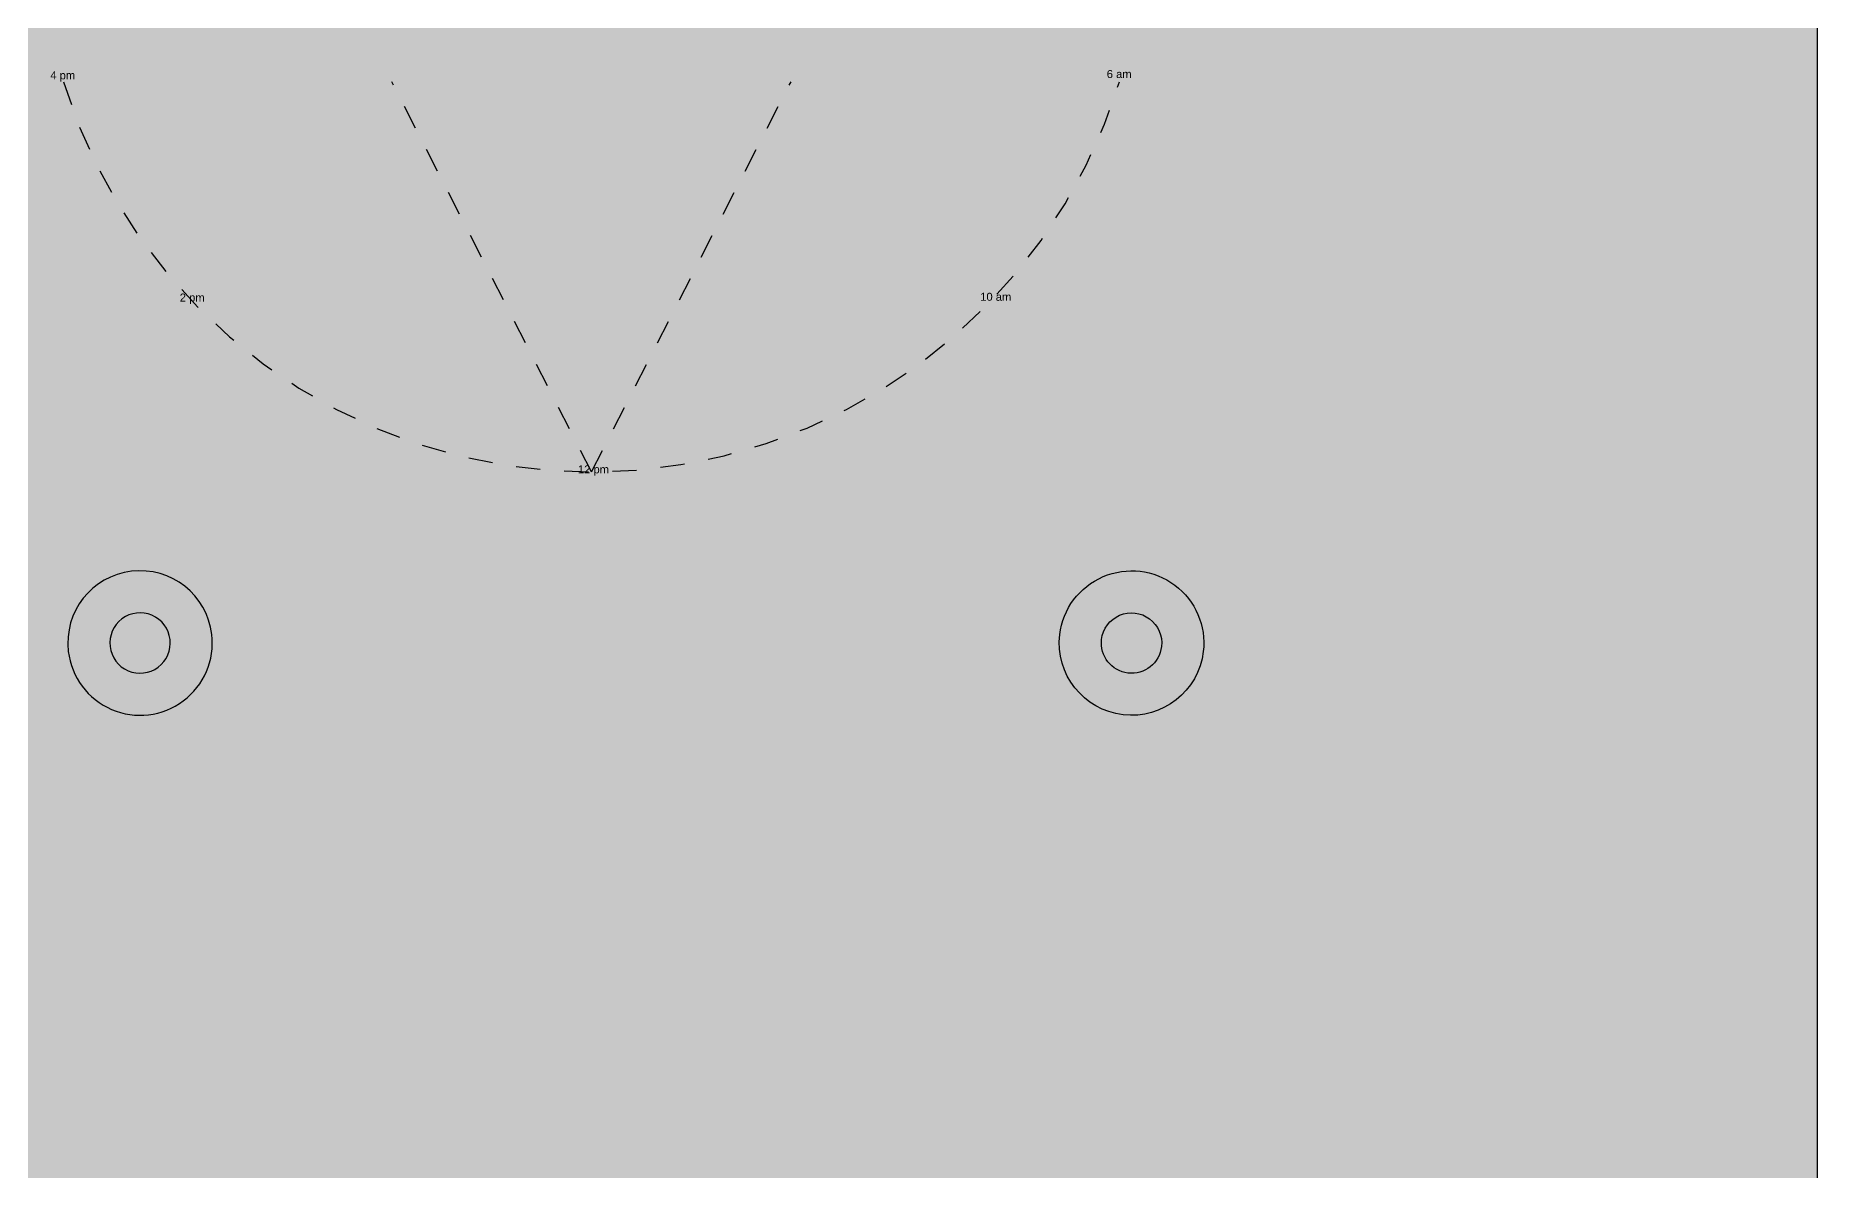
# Model space of a CAD drawing. Header units: metres. Extents: x -21.1 to 22.4, y -24.6 to 9.7.
# Drawn here: x 14.97 to 22.36, y -10.16 to -5.45 of the extents above; entities that cross this region are included whole.
import ezdxf

# ---------------------------------------------------------------- set-up
doc = ezdxf.new("R2010")
doc.units = ezdxf.units.M
for name, pattern in [('Page Boarder', [0]), ('Sun', [0.0039290625, 0.002619375, -0.0013096875]), ('Sun Path_2', [0])]:
    doc.linetypes.add(name, pattern=pattern)
doc.layers.add('Imported blocks', color=7, linetype='Continuous', true_color=0xc57dd9)
doc.layers.add('Style example', color=7, linetype='Continuous', true_color=0x469c80)
doc.styles.add('Default text_2', font='', dxfattribs={"height": 0.06})
doc.styles.get('Default text_2').set_extended_font_data('arial')

# ---------------------------------------------------------------- blocks, each defined once
blk = doc.blocks.new('Sun path_2')
at = {"layer": 'Imported blocks', "transparency": 33554483}
h = blk.add_hatch(color=256, dxfattribs=at)
edge = h.paths.add_edge_path(flags=0)
edge.add_arc((0.3322895292528263, 1.649029133756248), 3.091820109674577, 188.1779822627069, 198.998161097306)
edge.add_line((-2.591116122024527, 0.642524792648996), (-2.526594513101067, 0.6714348968758522))
edge.add_arc((0.3143893233126542, 2.042520723566421), 3.154530948162624, 195.3170022253076, 205.7623987245162, ccw=False)
edge.add_line((-2.728089761422467, 1.209222144505395), (-2.728089761422467, 1.209222144505395))
h = blk.add_hatch(color=256, dxfattribs=at)
edge = h.paths.add_edge_path(flags=0)
edge.add_arc((-0.3322231105381577, 1.649049955756512), 3.091820109674586, 340.9982482629901, 351.8184270975892, ccw=False)
edge.add_line((2.591119458896356, 0.6423624112223643), (2.526599661852044, 0.6712765588639336))
edge.add_arc((-0.3142982451113228, 2.042540423015127), 3.154530948162611, 334.2340106357814, 344.67940713499)
edge.add_line((2.728128612089844, 1.209051178035487), (2.728128612089844, 1.209051178035487))
h = blk.add_hatch(color=256, dxfattribs=at)
edge = h.paths.add_edge_path(flags=0)
edge.add_arc((-2.380548899230555, 0.2855603055846932), 0.3469344279775731, 6.754210115129654, 186.7542101151297)
edge.add_arc((-2.380548899230555, 0.2855603055846932), 0.3469344279775731, 186.7542101151296, 366.7542101151296)
edge.add_line((-2.03602225947009, 0.326363391393108), (-2.03602225947009, 0.326363391393108))
h = blk.add_hatch(color=256, dxfattribs=at)
edge = h.paths.add_edge_path(flags=0)
edge.add_arc((2.380529866092205, 0.2854111207878914), 0.3469344279775697, -6.757800754832715, 173.2421992451673, ccw=False)
edge.add_arc((2.380529866092205, 0.2854111207878914), 0.3469344279775697, 173.2421992451673, 353.2421992451673, ccw=False)
edge.add_line((2.036005784075853, 0.3262357974787483), (2.036005784075853, 0.3262357974787483))
h = blk.add_hatch(color=256, dxfattribs=at)
edge = h.paths.add_edge_path(flags=0)
edge.add_arc((-2.380548899230555, 0.2855603055846923), 0.1449647202012877, 6.754210115129808, 186.7542101151298)
edge.add_arc((-2.380548899230555, 0.2855603055846923), 0.1449647202012877, 186.7542101151298, 366.7542101151298)
edge.add_line((-2.23659026063158, 0.3026096597005326), (-2.23659026063158, 0.3026096597005326))
h = blk.add_hatch(color=256, dxfattribs=at)
edge = h.paths.add_edge_path(flags=0)
edge.add_arc((2.380529866092205, 0.2854111207878904), 0.1449647202012928, -6.757800754832715, 173.2421992451673, ccw=False)
edge.add_arc((2.380529866092205, 0.2854111207878904), 0.1449647202012928, 173.2421992451674, 353.24219924516734, ccw=False)
edge.add_line((2.236572296233105, 0.3024694965400395), (2.236572296233105, 0.3024694965400395))
h = blk.add_hatch(color=256, dxfattribs=at)
edge = h.paths.add_edge_path(flags=0)
edge.add_line((-2.168985867166251, -0.1368888034159163), (-2.04593988660381, -0.02496449384572952))
edge.add_arc((0.01949529760421109, 1.924483805810462), 2.840135766683846, 223.3452294073272, 238.6697442093079)
edge.add_line((-1.457290800383358, -0.5015157807491665), (-1.578987400443511, -0.7000260398754153))
edge.add_arc((-0.03977620566701723, 1.509934067434913), 2.693157028104443, 217.722297258285, 235.1432428629064, ccw=False)
edge.add_line((-2.170024339471361, -0.1378334120510335), (-2.168985867166251, -0.1368888034159163))
edge.add_line((-2.168985867166251, -0.1368888034159163), (-2.168985867166251, -0.1368888034159163))
h = blk.add_hatch(color=256, dxfattribs=at)
edge = h.paths.add_edge_path(flags=0)
edge.add_line((2.168940360197739, -0.1370247290484799), (2.045901394003828, -0.02509270859288472))
edge.add_arc((-0.01941161717677442, 1.924485024929156), 2.840135766683844, 301.326665150989, 316.65117995296976, ccw=False)
edge.add_line((1.457222444192099, -0.5016071048140839), (1.578906603676063, -0.7001249900920834))
edge.add_arc((0.03983390677399012, 1.509931572912423), 2.693157028104509, 304.8531664973891, 322.2741121020106)
edge.add_line((2.169978773303621, -0.1379694027612286), (2.168940360197739, -0.1370247290484799))
edge.add_line((2.168940360197739, -0.1370247290484799), (2.168940360197739, -0.1370247290484799))
h = blk.add_hatch(color=256, dxfattribs=at)
edge = h.paths.add_edge_path(flags=0)
edge.add_line((-1.483330206099156, -0.7652946267096695), (-1.369497805097257, -0.5527945953709719))
edge.add_arc((0.01623167654846802, 1.920493327422627), 2.835030748570252, 240.7390376434869, 257.3319009993299)
edge.add_line((-0.6054991132283031, -0.8455236953706813), (-0.6651772221408319, -1.121111414802259))
edge.add_arc((0.03840451225439334, 1.630185014746011), 2.839834379012208, 237.5769531013313, 255.65532550193728, ccw=False)
edge.add_line((-1.484219199969943, -0.7669541825455922), (-1.483330206099156, -0.7652946267096695))
edge.add_line((-1.483330206099156, -0.7652946267096695), (-1.483330206099156, -0.7652946267096695))
h = blk.add_hatch(color=256, dxfattribs=at)
edge = h.paths.add_edge_path(flags=0)
edge.add_line((1.483245319236113, -0.7653875821067195), (1.369426235512772, -0.552880417481184))
edge.add_arc((-0.01614824620467359, 1.920494342023008), 2.835030748570285, 282.6645083609667, 299.25737171680964, ccw=False)
edge.add_line((0.6054092002548277, -0.8455616382654844), (0.6650700383853109, -1.121153097092574))
edge.add_arc((-0.03833927504920187, 1.630187419454443), 2.839834379012202, 284.3410838583596, 302.4194562589656)
edge.add_line((1.4841342091033, -0.7670471936512827), (1.483245319236113, -0.7653875821067195))
edge.add_line((1.483245319236113, -0.7653875821067195), (1.483245319236113, -0.7653875821067195))
h = blk.add_hatch(color=256, dxfattribs=at)
edge = h.paths.add_edge_path(flags=0)
edge.add_line((-0.4864048201134283, -0.8672205557502288), (-0.5385994666054467, -1.149615091851139))
edge.add_arc((0.01484086468494572, 1.389876344914615), 2.599098489420016, 257.7055643648411, 281.637629247025)
edge.add_line((0.5391341775389156, -1.15579242375935), (0.4868132077100745, -0.8727144263744553))
edge.add_arc((0.01509114494665209, 1.767198585072096), 2.681727505266443, 259.2219598245797, 280.131171236687, ccw=False)
edge.add_line((-0.4864048201134283, -0.8672205557502288), (-0.4864048201134283, -0.8672205557502288))
at = {"layer": 'Imported blocks', "linetype": 'Sun Path_2'}
for points in [[(-2.03602225947009, 0.326363391393108, 1), (-2.725075538991019, 0.2447572197762784, 1), (-2.03602225947009, 0.326363391393108)], [(2.036005784075853, 0.3262357974787483, -1), (2.725053948108558, 0.2445864440970345, -1), (2.036005784075853, 0.3262357974787483)], [(-2.23659026063158, 0.3026096597005326, 1), (-2.52450753782953, 0.268510951468852, 1), (-2.23659026063158, 0.3026096597005326)], [(2.236572296233105, 0.3024694965400395, -1), (2.524487435951305, 0.2683527450357415, -1), (2.236572296233105, 0.3024694965400395)]]:
    blk.add_lwpolyline(points, format="xyb", close=True, dxfattribs=at)
blk = doc.blocks.new('Sun path_4')
at = {"layer": 'Imported blocks', "transparency": 33554483}
h = blk.add_hatch(color=256, dxfattribs=at)
edge = h.paths.add_edge_path(flags=0)
edge.add_arc((-3.921562337407619, 1.69321257586261), 0.07627668069053307, 207.1892554317614, 313.343862507626)
edge.add_arc((-3.781994765519796, 1.641292102554224), 0.08728542713585555, 182.3319496178907, 265.0347614789342)
edge.add_arc((-3.727662364554753, 1.502302189578412), 0.08085383172635179, 139.9442957636214, 235.0871988240094)
edge.add_arc((-3.746714254340958, 1.354571718342084), 0.08585848781550412, 108.4857951211797, 193.8628698548505)
edge.add_arc((-3.868818053374361, 1.276510452250829), 0.06932769746195554, 56.02128604167648, 173.8426074082981)
edge.add_arc((-4.00466806700401, 1.254584273730536), 0.073080317340943, 23.68955344646008, 132.8365533854767)
edge.add_arc((-4.133176688450954, 1.317331304877001), 0.07935082026392837, 353.3729948024135, 449.9120101555394)
edge.add_arc((-4.191469463475414, 1.447500158992041), 0.07742578162032794, 318.9781853593858, 412.9400332500486)
edge.add_arc((-4.167411335187958, 1.59053566552612), 0.08433462778179948, 285.5459117984758, 374.9416473643814)
edge.add_arc((-4.052345217343175, 1.666059715368339), 0.06340394878125886, 238.0170890714953, 353.024279512083)
edge.add_line((-3.989410603259252, 1.65835938607901), (-3.989410603259252, 1.65835938607901))
h = blk.add_hatch(color=256, dxfattribs=at)
edge = h.paths.add_edge_path(flags=0)
edge.add_arc((3.997183800760879, 1.69321257586261), 0.07627668069053307, 207.1892554317614, 313.343862507626)
edge.add_arc((4.136751372648702, 1.641292102554223), 0.08728542713585531, 182.3319496178905, 265.0347614789341)
edge.add_arc((4.191083773613744, 1.502302189578412), 0.08085383172635179, 139.9442957636214, 235.0871988240094)
edge.add_arc((4.172031883827539, 1.354571718342084), 0.08585848781550412, 108.4857951211797, 193.8628698548505)
edge.add_arc((4.049928084794136, 1.276510452250829), 0.06932769746195529, 56.02128604167657, 173.8426074082982)
edge.add_arc((3.914078071164488, 1.254584273730536), 0.073080317340943, 23.68955344646008, 132.8365533854767)
edge.add_arc((3.785569449717544, 1.317331304877001), 0.07935082026392837, 353.3729948024135, 449.9120101555394)
edge.add_arc((3.727276674693083, 1.447500158992041), 0.0774257816203279, 318.9781853593856, 412.9400332500483)
edge.add_arc((3.751334802980539, 1.59053566552612), 0.08433462778179934, 285.545911798476, 374.9416473643816)
edge.add_arc((3.866400920825322, 1.666059715368339), 0.06340394878125886, 238.0170890714953, 353.024279512083)
edge.add_line((3.929335534909245, 1.65835938607901), (3.929335534909245, 1.65835938607901))
blk.add_hatch(color=256, dxfattribs=at).paths.add_polyline_path([(-0.0005715302939916, -1.471153002311032), (-1.497243821928158, 1.454721661117139), (1.496100761340163, 1.454721661117139), (-0.0005715302939916, -1.471153002311032)], flags=0)
h = blk.add_hatch(color=256, dxfattribs=at)
edge = h.paths.add_edge_path(flags=0)
edge.add_arc((-2.950750228107001, 0.02663772495845123), 0.07627668069053334, 207.1892554317614, 313.3438625076261)
edge.add_arc((-2.811182656219178, -0.02528274834993541), 0.08728542713585534, 182.3319496178905, 265.0347614789341)
edge.add_arc((-2.756850255254136, -0.164272661325747), 0.08085383172635167, 139.9442957636215, 235.0871988240094)
edge.add_arc((-2.77590214504034, -0.312003132562075), 0.08585848781550412, 108.4857951211797, 193.8628698548505)
edge.add_arc((-2.898005944073743, -0.3900643986533299), 0.0693276974619553, 56.02128604167659, 173.8426074082982)
edge.add_arc((-3.033855957703392, -0.4119905771736231), 0.07308031734094325, 23.68955344646016, 132.8365533854768)
edge.add_arc((-3.162364579150336, -0.349243546027158), 0.0793508202639283, 353.3729948024135, 449.9120101555395)
edge.add_arc((-3.220657354174797, -0.2190746919121178), 0.07742578162032797, 318.9781853593856, 412.9400332500483)
edge.add_arc((-3.19659922588734, -0.07603918537803889), 0.08433462778179934, 285.545911798476, 374.9416473643816)
edge.add_arc((-3.081533108042558, -0.0005151355358195692), 0.06340394878125885, 238.0170890714953, 353.024279512083)
edge.add_line((-3.018598493958634, -0.008215464825148957), (-3.018598493958634, -0.008215464825148957))
h = blk.add_hatch(color=256, dxfattribs=at)
edge = h.paths.add_edge_path(flags=0)
edge.add_arc((3.056099274974378, 0.0323295953664946), 0.07627668069053306, 207.1892554317614, 313.343862507626)
edge.add_arc((3.195666846862201, -0.01959087794189187), 0.08728542713585534, 182.3319496178905, 265.0347614789341)
edge.add_arc((3.249999247827243, -0.1585807909177035), 0.08085383172635166, 139.9442957636214, 235.0871988240094)
edge.add_arc((3.230947358041039, -0.3063112621540315), 0.08585848781550408, 108.4857951211797, 193.8628698548505)
edge.add_arc((3.108843559007636, -0.3843725282452863), 0.0693276974619553, 56.02128604167659, 173.8426074082982)
edge.add_arc((2.972993545377987, -0.4062987067655793), 0.07308031734094299, 23.68955344646013, 132.8365533854767)
edge.add_arc((2.844484923931043, -0.3435516756191146), 0.07935082026392852, 353.3729948024137, 449.9120101555396)
edge.add_arc((2.786192148906582, -0.2133828215040742), 0.07742578162032793, 318.9781853593856, 412.9400332500483)
edge.add_arc((2.810250277194039, -0.07034731496999536), 0.08433462778179934, 285.545911798476, 374.9416473643816)
edge.add_arc((2.925316395038821, 0.005176734872224115), 0.06340394878125907, 238.0170890714952, 353.0242795120828)
edge.add_line((2.988251009122745, -0.002523594417105414), (2.988251009122745, -0.002523594417105414))
h = blk.add_hatch(color=256, dxfattribs=at)
edge = h.paths.add_edge_path(flags=0)
edge.add_arc((0.03723965110659641, -1.249093353787688), 0.07627668069053316, 207.1892554317614, 313.343862507626)
edge.add_arc((0.1768072229944191, -1.301013827096074), 0.08728542713585538, 182.3319496178906, 265.0347614789341)
edge.add_arc((0.2311396239594616, -1.440003740071886), 0.08085383172635163, 139.9442957636215, 235.0871988240094)
edge.add_arc((0.2120877341732569, -1.587734211308214), 0.08585848781550412, 108.4857951211798, 193.8628698548505)
edge.add_arc((0.08998393513985409, -1.665795477399469), 0.06932769746195543, 56.0212860416765, 173.8426074082982)
edge.add_arc((-0.04586607848979454, -1.687721655919762), 0.07308031734094304, 23.6895534464602, 132.8365533854768)
edge.add_arc((-0.1743746999367387, -1.624974624773297), 0.07935082026392837, 353.3729948024135, 449.9120101555395)
edge.add_arc((-0.2326674749611995, -1.494805770658257), 0.07742578162032807, 318.9781853593856, 412.9400332500484)
edge.add_arc((-0.208609346673743, -1.351770264124178), 0.0843346277817993, 285.545911798476, 374.9416473643816)
edge.add_arc((-0.09354322882896052, -1.276246214281959), 0.0634039487812589, 238.0170890714952, 353.0242795120828)
edge.add_line((-0.0306086147450369, -1.283946543571288), (-0.0306086147450369, -1.283946543571288))
at = {"layer": 'Imported blocks', "linetype": 'Sun'}
blk.add_lwpolyline([(-3.959944599378241, 1.454721661117137, 0.7389742296006692), (3.958801538790258, 1.454721661117137)], format="xyb", dxfattribs=at)
for points in [[(-0.000571530293993419, -1.471153002311034), (-1.497243821928159, 1.454721661117137)], [(-0.000571530294007971, -1.471153002311034), (1.496100761340158, 1.454721661117137)]]:
    blk.add_lwpolyline(points, dxfattribs=at)
at = {"layer": 'Imported blocks', "char_height": 0.06, "attachment_point": 1, "style": 'Default text_2'}
for s, insert, width in [('4 pm', (-4.057701717892138, 1.532615688662703), 0.2458216775428409), ('6 am', (3.863489950939656, 1.542006109206242), 0.2458216775428409), ('2 pm', (-3.086890194454634, -0.1339595066497968), 0.2458216775428409), ('10 am', (2.914576860117377, -0.1282671238372968), 0.3022948855066087), ('12 pm', (-0.1016696850927874, -1.422269791721383), 0.3272348125370234)]:
    blk.add_mtext(s, dxfattribs=dict(at, insert=insert, width=width))

msp = doc.modelspace()

# ---------------------------------------------------------------- hatches: boundary and pattern name
at = {"layer": 'Style example', "transparency": 33554483}
for points in [[(-7.47467138671875, -24.27756016670901), (22.35560986328123, -24.27756016670901), (22.35560986328123, 4.321435166709001), (-7.47467138671875, 4.321435166709001), (-7.47467138671875, -24.27756016670901)], [(-7.813482153527514, -24.63357624367482), (22.01679909647248, -24.63357624367482), (22.01679909647248, 3.965419089743186), (-7.813482153527514, 3.965419089743186), (-7.813482153527514, -24.63357624367482)]]:
    msp.add_hatch(color=256, dxfattribs=at).paths.add_polyline_path(points, flags=0)

# ---------------------------------------------------------------- linework, layer by layer
at = {"layer": 'Style example', "linetype": 'Page Boarder'}
msp.add_lwpolyline([(-7.47467138671875, -24.27756016670901), (22.35560986328123, -24.27756016670901), (22.35560986328123, 4.321435166709001), (-7.47467138671875, 4.321435166709001), (-7.47467138671875, -24.27756016670901)], close=True, dxfattribs=at)

# ---------------------------------------------------------------- block references
at = {"layer": 'Imported blocks'}
for name, p, xscale, yscale in [('Sun path_4', (17.27670817772539, -6.448921520377259), 0.5525694615730202, 0.5525694615730202), ('Sun path_2', (17.46029970926363, -8.217311075157228), 0.862780607989115, 0.862780607989115)]:
    msp.add_blockref(name, p, dxfattribs=dict(at, xscale=xscale, yscale=yscale))

doc.saveas('drawing.dxf')
